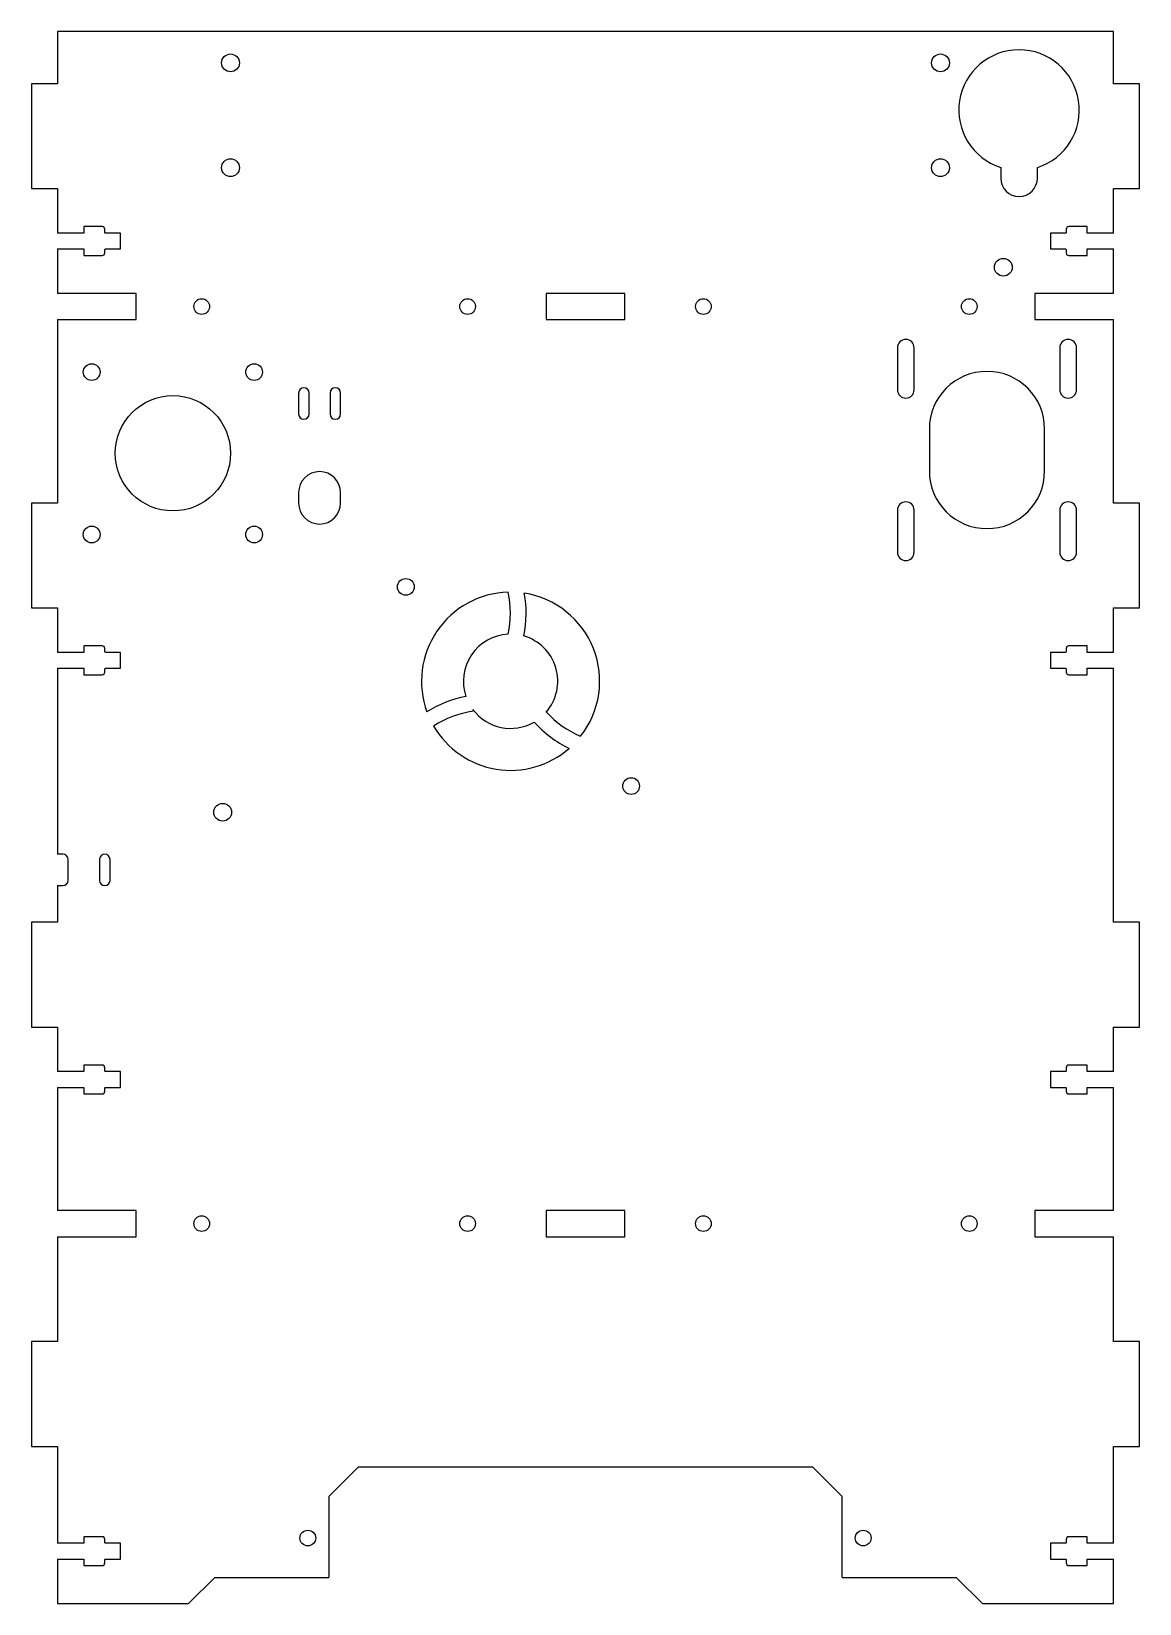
# Model space of a CAD drawing. Header units: millimetres. Extents: x -24 to 188, y -250 to 50.
import ezdxf

# ---------------------------------------------------------------- set-up
doc = ezdxf.new("R2010")
doc.units = ezdxf.units.MM

msp = doc.modelspace()

# ---------------------------------------------------------------- linework, layer by layer
at = {"color": 7, "linetype": 'Continuous', "lineweight": 25}
for p, q in [((183, 50), (-18.5, 50)), ((-18.5, 50), (-18.5, 40)), ((183, 40), (183, 50)), ((-18.5, 40), (-23.5, 40)), ((-23.5, 40), (-23.5, 20)), ((188, 40), (183, 40)), ((188, 20), (188, 40)), ((161.5, 24.05), (161.5, 22)), ((168.5, 22), (168.5, 24.05)), ((-23.5, 20), (-18.5, 20)), ((-18.5, 20), (-18.5, 11.5)), ((183, 11.5), (183, 20)), ((183, 20), (188, 20)), ((-13.5, 12.75), (-13.5, 11.5)), ((-10, 12.75), (-13.5, 12.75)), ((-9.5, 11.6), (-9.5, 12.25)), ((174, 12.25), (174, 11.6)), ((178, 12.75), (174.5, 12.75)), ((178, 11.5), (178, 12.75)), ((-13.5, 11.5), (-18.5, 11.5)), ((-9.4, 11.5), (-9.5, 11.6)), ((-6.5, 11.5), (-9.4, 11.5)), ((-6.5, 8.5), (-6.5, 11.5)), ((171, 11.5), (171, 8.5)), ((173.9, 11.5), (171, 11.5)), ((174, 11.6), (173.9, 11.5)), ((183, 11.5), (178, 11.5)), ((-18.5, 8.5), (-13.5, 8.5)), ((-18.5, 8.5), (-18.5, 0)), ((-13.5, 8.5), (-13.5, 7.25)), ((-13.5, 7.25), (-10, 7.25)), ((-9.5, 8.4), (-9.4, 8.5)), ((-9.5, 7.75), (-9.5, 8.4)), ((-9.4, 8.5), (-6.5, 8.5)), ((171, 8.5), (173.9, 8.5)), ((173.9, 8.5), (174, 8.4)), ((174, 8.4), (174, 7.75)), ((174.5, 7.25), (178, 7.25)), ((178, 8.5), (183, 8.5)), ((178, 7.25), (178, 8.5)), ((183, 0), (183, 8.5)), ((-3.5, 0), (-18.5, 0)), ((-3.5, -5), (-3.5, 0)), ((74.75, 0), (74.75, -5)), ((89.75, 0), (74.75, 0)), ((89.75, -5), (89.75, 0)), ((168, 0), (168, -5)), ((183, 0), (168, 0)), ((-18.5, -5), (-3.5, -5)), ((-18.5, -5), (-18.5, -40)), ((74.75, -5), (89.75, -5)), ((168, -5), (183, -5)), ((183, -40), (183, -5)), ((141.78, -10.37), (141.78, -18.37)), ((144.97, -18.37), (144.97, -10.37)), ((172.78, -10.37), (172.78, -18.37)), ((175.97, -18.37), (175.97, -10.37)), ((27.5, -19), (27.5, -23)), ((29.5, -23), (29.5, -19)), ((33.5, -19), (33.5, -23)), ((35.5, -23), (35.5, -19)), ((147.88, -25.87), (147.88, -33.87)), ((169.88, -33.87), (169.88, -25.87)), ((27.5, -38), (27.5, -40)), ((35.5, -40), (35.5, -38)), ((-18.5, -40), (-23.5, -40)), ((-23.5, -40), (-23.5, -60)), ((141.78, -41.37), (141.78, -49.37)), ((144.97, -49.37), (144.97, -41.37)), ((172.78, -41.37), (172.78, -49.37)), ((175.97, -49.37), (175.97, -41.37)), ((188, -40), (183, -40)), ((188, -60), (188, -40)), ((-23.5, -60), (-18.5, -60)), ((-18.5, -60), (-18.5, -68.5)), ((183, -68.5), (183, -60)), ((183, -60), (188, -60)), ((-13.5, -68.5), (-18.5, -68.5)), ((-13.5, -67.25), (-13.5, -68.5)), ((-10, -67.25), (-13.5, -67.25)), ((-9.5, -68.4), (-9.5, -67.75)), ((-9.4, -68.5), (-9.5, -68.4)), ((-6.5, -68.5), (-9.4, -68.5)), ((-6.5, -71.5), (-6.5, -68.5)), ((171, -68.5), (171, -71.5)), ((173.9, -68.5), (171, -68.5)), ((174, -68.4), (173.9, -68.5)), ((174, -67.75), (174, -68.4)), ((178, -67.25), (174.5, -67.25)), ((178, -68.5), (178, -67.25)), ((183, -68.5), (178, -68.5)), ((-18.5, -71.5), (-13.5, -71.5)), ((-18.5, -71.5), (-18.5, -107)), ((-13.5, -71.5), (-13.5, -72.75)), ((-9.5, -71.6), (-9.4, -71.5)), ((-9.5, -72.25), (-9.5, -71.6)), ((-9.4, -71.5), (-6.5, -71.5)), ((171, -71.5), (173.9, -71.5)), ((173.9, -71.5), (174, -71.6)), ((174, -71.6), (174, -72.25)), ((178, -71.5), (183, -71.5)), ((178, -72.75), (178, -71.5)), ((183, -120), (183, -71.5)), ((-13.5, -72.75), (-10, -72.75)), ((174.5, -72.75), (178, -72.75)), ((60.75, -79.4), (60.8, -79.74)), ((-17.5, -107), (-18.5, -107)), ((-16.5, -112), (-16.5, -108)), ((-10.5, -108), (-10.5, -112)), ((-8.5, -112), (-8.5, -108)), ((-18.5, -113), (-17.5, -113)), ((-18.5, -113), (-18.5, -120)), ((-18.5, -120), (-23.5, -120)), ((-23.5, -120), (-23.5, -140)), ((188, -120), (183, -120)), ((188, -140), (188, -120)), ((-23.5, -140), (-18.5, -140)), ((-18.5, -140), (-18.5, -148.5)), ((183, -148.5), (183, -140)), ((183, -140), (188, -140)), ((-13.5, -148.5), (-18.5, -148.5)), ((-13.5, -147.25), (-13.5, -148.5)), ((-10, -147.25), (-13.5, -147.25)), ((-9.5, -148.4), (-9.5, -147.75)), ((-9.4, -148.5), (-9.5, -148.4)), ((-6.5, -148.5), (-9.4, -148.5)), ((-6.5, -151.5), (-6.5, -148.5)), ((171, -148.5), (171, -151.5)), ((173.9, -148.5), (171, -148.5)), ((174, -148.4), (173.9, -148.5)), ((174, -147.75), (174, -148.4)), ((178, -147.25), (174.5, -147.25)), ((178, -148.5), (178, -147.25)), ((183, -148.5), (178, -148.5)), ((-18.5, -151.5), (-13.5, -151.5)), ((-18.5, -151.5), (-18.5, -175)), ((-13.5, -151.5), (-13.5, -152.75)), ((-13.5, -152.75), (-10, -152.75)), ((-9.5, -151.6), (-9.4, -151.5)), ((-9.5, -152.25), (-9.5, -151.6)), ((-9.4, -151.5), (-6.5, -151.5)), ((171, -151.5), (173.9, -151.5)), ((173.9, -151.5), (174, -151.6)), ((174, -151.6), (174, -152.25)), ((174.5, -152.75), (178, -152.75)), ((178, -151.5), (183, -151.5)), ((178, -152.75), (178, -151.5)), ((183, -175), (183, -151.5)), ((-3.5, -175), (-18.5, -175)), ((-3.5, -180), (-3.5, -175)), ((89.75, -175), (74.75, -175)), ((74.75, -175), (74.75, -180)), ((89.75, -180), (89.75, -175)), ((168, -175), (168, -180)), ((183, -175), (168, -175)), ((-18.5, -180), (-3.5, -180)), ((-18.5, -180), (-18.5, -200)), ((74.75, -180), (89.75, -180)), ((168, -180), (183, -180)), ((183, -200), (183, -180)), ((-18.5, -200), (-23.5, -200)), ((-23.5, -200), (-23.5, -220)), ((188, -200), (183, -200)), ((188, -220), (188, -200)), ((-23.5, -220), (-18.5, -220)), ((-18.5, -220), (-18.5, -238.5)), ((183, -238.5), (183, -220)), ((183, -220), (188, -220)), ((38.84, -224), (33.25, -229.59)), ((125.66, -224), (38.84, -224)), ((131.25, -229.59), (125.66, -224)), ((33.25, -229.59), (33.25, -245)), ((131.25, -245), (131.25, -229.59)), ((-13.5, -238.5), (-18.5, -238.5)), ((-13.5, -237.25), (-13.5, -238.5)), ((-10, -237.25), (-13.5, -237.25)), ((-9.5, -238.4), (-9.5, -237.75)), ((-9.4, -238.5), (-9.5, -238.4)), ((-6.5, -238.5), (-9.4, -238.5)), ((-6.5, -241.5), (-6.5, -238.5)), ((171, -238.5), (171, -241.5)), ((173.9, -238.5), (171, -238.5)), ((174, -238.4), (173.9, -238.5)), ((174, -237.75), (174, -238.4)), ((178, -237.25), (174.5, -237.25)), ((178, -238.5), (178, -237.25)), ((183, -238.5), (178, -238.5)), ((-18.5, -241.5), (-13.5, -241.5)), ((-18.5, -241.5), (-18.5, -250)), ((-13.5, -241.5), (-13.5, -242.75)), ((-13.5, -242.75), (-10, -242.75)), ((-9.5, -241.6), (-9.4, -241.5)), ((-9.5, -242.25), (-9.5, -241.6)), ((-9.4, -241.5), (-6.5, -241.5)), ((171, -241.5), (173.9, -241.5)), ((173.9, -241.5), (174, -241.6)), ((174, -241.6), (174, -242.25)), ((174.5, -242.75), (178, -242.75)), ((178, -241.5), (183, -241.5)), ((178, -242.75), (178, -241.5)), ((183, -250), (183, -241.5)), ((6.5, -250), (11.5, -245)), ((11.5, -245), (33.25, -245)), ((131.25, -245), (153, -245)), ((153, -245), (158, -250)), ((-18.5, -250), (6.5, -250)), ((158, -250), (183, -250))]:
    msp.add_line(p, q, dxfattribs=at)
for centre, radius in [((14.5, 44), 1.7), ((150, 44), 1.7), ((14.5, 24), 1.7), ((150, 24), 1.7), ((162, 5), 1.7), ((9, -2.5), 1.5), ((59.75, -2.5), 1.5), ((104.75, -2.5), 1.5), ((155.5, -2.5), 1.5), ((-12, -15), 1.6), ((19, -15), 1.6), ((3.5, -30.5), 11), ((-12, -46), 1.6), ((19, -46), 1.6), ((47.95, -56), 1.6), ((90.95, -94), 1.6), ((13, -99), 1.7), ((9, -177.5), 1.5), ((59.75, -177.5), 1.5), ((104.75, -177.5), 1.5), ((155.5, -177.5), 1.5), ((29.25, -237.5), 1.5), ((135.25, -237.5), 1.5)]:
    msp.add_circle(centre, radius, dxfattribs=at)
for centre, radius, start, end in [((165, 35), 11.5, 287.7189, 252.2811), ((165, 22), 3.5, 180, 0), ((-10, 12.25), 0.5, 0, 90), ((174.5, 12.25), 0.5, 90, 180), ((-10, 7.75), 0.5, 270, 0), ((174.5, 7.75), 0.5, 180, 270), ((143.38, -10.37), 1.6, 0, 180), ((174.38, -10.37), 1.6, 0, 180), ((158.88, -25.87), 11, 0, 180), ((28.5, -19), 1, 0, 180), ((34.5, -19), 1, 0, 180), ((143.38, -18.37), 1.6, 180, 0), ((174.38, -18.37), 1.6, 180, 0), ((28.5, -23), 1, 180, 0), ((34.5, -23), 1, 180, 0), ((31.5, -38), 4, 0, 180), ((158.88, -33.87), 11, 180, 0), ((31.5, -40), 4, 180, 0), ((143.38, -41.37), 1.6, 0, 180), ((174.38, -41.37), 1.6, 0, 180), ((143.38, -49.37), 1.6, 180, 0), ((174.38, -49.37), 1.6, 180, 0), ((67.95, -74), 17, 91.6066, 200.0183), ((49.41, -61), 18.5, 347.4723, 12.4657), ((49.41, -61), 21.5, 348.3052, 10.1711), ((67.95, -74), 17, 321.8484, 81.1288), ((67.95, -74), 9, 93.0633, 198.9206), ((67.95, -74), 9, 319.2962, 73.785), ((-10, -67.75), 0.5, 0, 90), ((174.5, -67.75), 0.5, 90, 180), ((-10, -72.25), 0.5, 270, 0), ((174.5, -72.25), 0.5, 180, 270), ((63.36, -98.06), 21.5, 100.5257, 121.9796), ((63.36, -98.06), 18.5, 97.9757, 123.0982), ((67.95, -74), 9, 216.8687, 300.0922), ((88.48, -67.44), 18.5, 222.196, 247.2299), ((67.95, -74), 17, 210.2276, 311.1271), ((88.48, -67.44), 21.5, 221.8467, 244.2305), ((-17.5, -108), 1, 0, 90), ((-9.5, -108), 1, 0, 180), ((-17.5, -112), 1, 270, 0), ((-9.5, -112), 1, 180, 0), ((-10, -147.75), 0.5, 0, 90), ((174.5, -147.75), 0.5, 90, 180), ((-10, -152.25), 0.5, 270, 0), ((174.5, -152.25), 0.5, 180, 270), ((-10, -237.75), 0.5, 0, 90), ((174.5, -237.75), 0.5, 90, 180), ((-10, -242.25), 0.5, 270, 0), ((174.5, -242.25), 0.5, 180, 270)]:
    msp.add_arc(centre, radius, start, end, dxfattribs=at)

doc.saveas('drawing.dxf')
